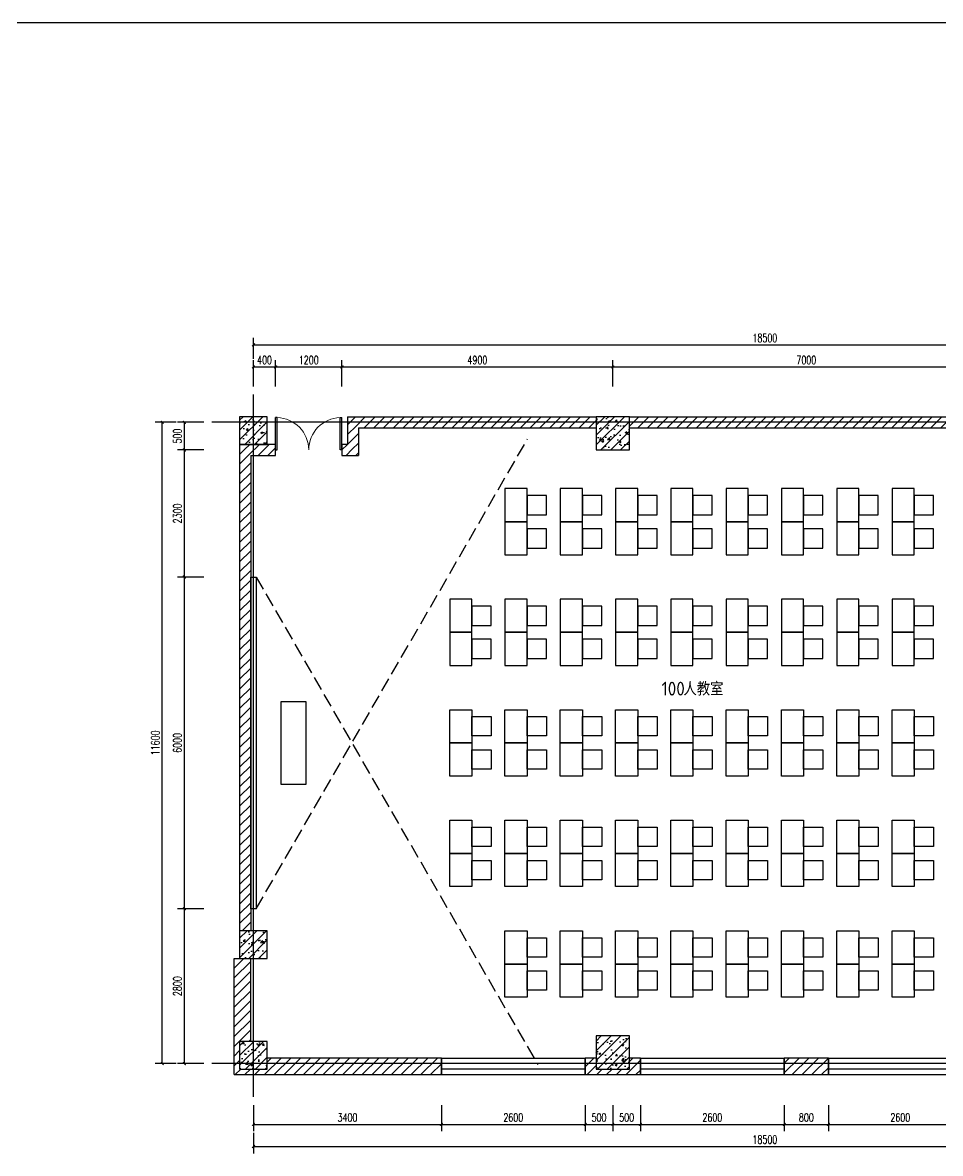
# Model space of a CAD drawing. Extents: x 0 to 302064749, y -59725395 to 1524223.
# Drawn here: x 212324654 to 213984638, y -5008672 to -2963307 of the extents above; entities that cross this region are included whole.
import ezdxf

# ---------------------------------------------------------------- set-up
doc = ezdxf.new("R2010")
doc.units = 0
doc.header["$LTSCALE"] = 1000
doc.linetypes.add('DASH', pattern=[0.35, 0.25, -0.1])
for name, color, linetype in [('0-底图', 7, 'Continuous'), ('PUB_HATCH', 8, 'Continuous'), ('PUB_TEXT', 7, 'Continuous'), ('WALL', 2, 'Continuous'), ('WINDOW', 4, 'Continuous'), ('公用-尺寸', 3, 'Continuous'), ('家具', 8, 'Continuous'), ('建筑-柱子', 9, 'Continuous'), ('建筑-柱子-填充', 8, 'Continuous'), ('建筑-轴网', 1, 'Continuous'), ('道路-DX', 4, 'Continuous')]:
    doc.layers.add(name, color=color, linetype=linetype)
doc.styles.add('_TCH_DIM_T3', font='SIMPLEX', dxfattribs={"width": 0.705882, "bigfont": 'GBCBIG'})
doc.styles.get("Standard").update_dxf_attribs({"font": 'geniso.shx', "bigfont": 'hztxt.shx'})
doc.dimstyles.new('_TCH_ARCH&&50', dxfattribs={"dimtxt": 148.75, "dimasz": 50, "dimexe": 125, "dimexo": 150, "dimgap": 50, "dimtad": 1, "dimdec": 0, "dimzin": 0, "dimdsep": 46, "dimtxsty": '_TCH_DIM_T3', "dimblk": 'ARCHTICK', "dimcen": 0.09, "dimclrt": 7, "dimazin": 2, "dimtfac": 1, "dimtdec": 0, "dimtix": 1, "dimtmove": 2, "dimatfit": 3, "dimfxl": 1, "dimtolj": 1, "dimtzin": 0, "dimarcsym": 0})
pattern_1 = [(45, (922758.53, 400752.28), (-88.388383, 88.388383), [])]
pattern_2 = [(45, (922758.53, 400662.53), (-88.388348, 88.388348), []), (50, (922758.53, 400662.53), (358.63009, -31.37607), [37.5, -412.5]), (355, (922758.53, 400662.53), (-69.37567, 376.09607), [30, -330]), (100.4514, (922788.42, 400659.9), (289.25469, 344.71977), [31.8701, -350.57106]), (46.1842, (922758.53, 400762.53), (533.62052, -82.7595), [56.25, -618.75]), (96.6356, (922803, 400755.63), (467.33135, 487.05894), [47.80514, -525.8565]), (351.1842, (922758.53, 400762.5), (467.33097, 487.0593), [45, -495]), (21, (922808.53, 400737.53), (298.45353, -201.30945), [37.5, -412.5]), (326, (922808.53, 400737.53), (121.65767, 362.57502), [30, -330]), (71.4514, (922833.4, 400720.75), (420.11131, 161.26525), [31.8701, -350.57106]), (37.5, (922758.53, 400662.53), (6.079928, 166.446927), [0, -326, 0, -335, 0, -331.25]), (7.5, (922758.53, 400662.53), (131.53477, 197.205856), [0, -191, 0, -318.5, 0, -126.25]), (327.5, (922647.03, 400662.53), (266.911218, -11.277436), [0, -125, 0, -390, 0, -517.5]), (317.5, (922597.03, 400662.53), (291.593085, 50.05249), [0, -162.5, 0, -259, 0, -367.5])]

# ---------------------------------------------------------------- blocks, each defined once
blk = doc.blocks.new('_ArchTick')
at = {"color": 0, "linetype": 'ByBlock', "const_width": 0.4}
blk.add_lwpolyline([(-0.5, -0.5), (0.5, 0.5)], dxfattribs=at)
blk = doc.blocks.new('*D889')
at = {"layer": 'Defpoints', "color": 0, "transparency": 16777216}
for p in [(1080974, -380572), (1081374, -380572), (1081374, -392172)]:
    blk.add_point(p, dxfattribs=at)
at = {"layer": '公用-尺寸', "color": 0, "lineweight": -2, "transparency": 16777216}
for p, q in [((1081224, -380572), (1080849, -380572)), ((1080974, -392172), (1080974, -380572)), ((1081224, -392172), (1080849, -392172))]:
    blk.add_line(p, q, dxfattribs=at)
at = {"layer": '公用-尺寸', "color": 0, "lineweight": -2, "transparency": 16777216, "xscale": 50, "yscale": 50, "zscale": 50}
for p, rotation in [((1080974, -380572), 90), ((1080974, -392172), 270)]:
    blk.add_blockref('_ArchTick', p, dxfattribs=dict(at, rotation=rotation))
at = {"layer": '公用-尺寸', "color": 7, "transparency": 16777216, "insert": (1080849, -386372), "char_height": 148.8, "attachment_point": 5, "rotation": 90, "style": '_TCH_DIM_T3'}
blk.add_mtext('\\A1;11600', dxfattribs=at)
blk = doc.blocks.new('*D894')
at = {"layer": 'Defpoints', "color": 0, "transparency": 16777216}
for p in [(1081374, -389372), (1081874, -389372), (1081874, -392172)]:
    blk.add_point(p, dxfattribs=at)
at = {"layer": '公用-尺寸', "color": 0, "lineweight": -2, "transparency": 16777216}
for p, q in [((1081724, -389372), (1081249, -389372)), ((1081374, -392172), (1081374, -389372)), ((1081724, -392172), (1081249, -392172))]:
    blk.add_line(p, q, dxfattribs=at)
at = {"layer": '公用-尺寸', "color": 0, "lineweight": -2, "transparency": 16777216, "xscale": 50, "yscale": 50, "zscale": 50}
for p, rotation in [((1081374, -389372), 90), ((1081374, -392172), 270)]:
    blk.add_blockref('_ArchTick', p, dxfattribs=dict(at, rotation=rotation))
at = {"layer": '公用-尺寸', "color": 7, "transparency": 16777216, "insert": (1081249, -390772), "char_height": 148.8, "attachment_point": 5, "rotation": 90, "style": '_TCH_DIM_T3'}
blk.add_mtext('\\A1;2800', dxfattribs=at)
blk = doc.blocks.new('*D895')
at = {"layer": 'Defpoints', "color": 0, "transparency": 16777216}
for p in [(1081374, -383372), (1081874, -383372), (1081874, -389372)]:
    blk.add_point(p, dxfattribs=at)
at = {"layer": '公用-尺寸', "color": 0, "lineweight": -2, "transparency": 16777216}
for p, q in [((1081724, -383372), (1081249, -383372)), ((1081374, -389372), (1081374, -383372)), ((1081724, -389372), (1081249, -389372))]:
    blk.add_line(p, q, dxfattribs=at)
at = {"layer": '公用-尺寸', "color": 0, "lineweight": -2, "transparency": 16777216, "xscale": 50, "yscale": 50, "zscale": 50}
for p, rotation in [((1081374, -383372), 90), ((1081374, -389372), 270)]:
    blk.add_blockref('_ArchTick', p, dxfattribs=dict(at, rotation=rotation))
at = {"layer": '公用-尺寸', "color": 7, "transparency": 16777216, "insert": (1081249, -386372), "char_height": 148.8, "attachment_point": 5, "rotation": 90, "style": '_TCH_DIM_T3'}
blk.add_mtext('\\A1;6000', dxfattribs=at)
blk = doc.blocks.new('*D896')
at = {"layer": 'Defpoints', "color": 0, "transparency": 16777216}
for p in [(1081374, -381072), (1081874, -381072), (1081874, -383372)]:
    blk.add_point(p, dxfattribs=at)
at = {"layer": '公用-尺寸', "color": 0, "lineweight": -2, "transparency": 16777216}
for p, q in [((1081724, -381072), (1081249, -381072)), ((1081374, -383372), (1081374, -381072)), ((1081724, -383372), (1081249, -383372))]:
    blk.add_line(p, q, dxfattribs=at)
at = {"layer": '公用-尺寸', "color": 0, "lineweight": -2, "transparency": 16777216, "xscale": 50, "yscale": 50, "zscale": 50}
for p, rotation in [((1081374, -381072), 90), ((1081374, -383372), 270)]:
    blk.add_blockref('_ArchTick', p, dxfattribs=dict(at, rotation=rotation))
at = {"layer": '公用-尺寸', "color": 7, "transparency": 16777216, "insert": (1081249, -382222), "char_height": 148.8, "attachment_point": 5, "rotation": 90, "style": '_TCH_DIM_T3'}
blk.add_mtext('\\A1;2300', dxfattribs=at)
blk = doc.blocks.new('*D897')
at = {"layer": 'Defpoints', "color": 0, "transparency": 16777216}
for p in [(1081374, -380572), (1081874, -380572), (1081874, -381072)]:
    blk.add_point(p, dxfattribs=at)
at = {"layer": '公用-尺寸', "color": 0, "lineweight": -2, "transparency": 16777216}
for p, q in [((1081724, -380572), (1081249, -380572)), ((1081374, -381072), (1081374, -380572)), ((1081724, -381072), (1081249, -381072))]:
    blk.add_line(p, q, dxfattribs=at)
at = {"layer": '公用-尺寸', "color": 0, "lineweight": -2, "transparency": 16777216, "xscale": 50, "yscale": 50, "zscale": 50}
for p, rotation in [((1081374, -380572), 90), ((1081374, -381072), 270)]:
    blk.add_blockref('_ArchTick', p, dxfattribs=dict(at, rotation=rotation))
at = {"layer": '公用-尺寸', "color": 7, "transparency": 16777216, "insert": (1081249, -380822), "char_height": 148.8, "attachment_point": 5, "rotation": 90, "style": '_TCH_DIM_T3'}
blk.add_mtext('\\A1;500', dxfattribs=at)
blk = doc.blocks.new('*D898')
at = {"layer": 'Defpoints', "color": 0, "transparency": 16777216}
for p in [(1101124, -379172), (1082624, -379572), (1101124, -379572)]:
    blk.add_point(p, dxfattribs=at)
at = {"layer": '公用-尺寸', "color": 0, "lineweight": -2, "transparency": 16777216}
for p, q in [((1082624, -379422), (1082624, -379047)), ((1082624, -379172), (1101124, -379172)), ((1101124, -379422), (1101124, -379047))]:
    blk.add_line(p, q, dxfattribs=at)
at = {"layer": '公用-尺寸', "color": 0, "lineweight": -2, "transparency": 16777216, "xscale": 50, "yscale": 50, "zscale": 50, "rotation": 180}
blk.add_blockref('_ArchTick', (1082624, -379172), dxfattribs=at)
at = {"layer": '公用-尺寸', "color": 0, "lineweight": -2, "transparency": 16777216, "xscale": 50, "yscale": 50, "zscale": 50}
blk.add_blockref('_ArchTick', (1101124, -379172), dxfattribs=at)
at = {"layer": '公用-尺寸', "color": 7, "transparency": 16777216, "insert": (1091874, -379047), "char_height": 148.8, "attachment_point": 5, "style": '_TCH_DIM_T3'}
blk.add_mtext('\\A1;18500', dxfattribs=at)
blk = doc.blocks.new('*D899')
at = {"layer": 'Defpoints', "color": 0, "transparency": 16777216}
for p in [(1083024, -379572), (1082624, -380072), (1083024, -380072)]:
    blk.add_point(p, dxfattribs=at)
at = {"layer": '公用-尺寸', "color": 0, "lineweight": -2, "transparency": 16777216}
for p, q in [((1082624, -379922), (1082624, -379447)), ((1082624, -379572), (1083024, -379572)), ((1083024, -379922), (1083024, -379447))]:
    blk.add_line(p, q, dxfattribs=at)
at = {"layer": '公用-尺寸', "color": 0, "lineweight": -2, "transparency": 16777216, "xscale": 50, "yscale": 50, "zscale": 50, "rotation": 180}
blk.add_blockref('_ArchTick', (1082624, -379572), dxfattribs=at)
at = {"layer": '公用-尺寸', "color": 0, "lineweight": -2, "transparency": 16777216, "xscale": 50, "yscale": 50, "zscale": 50}
blk.add_blockref('_ArchTick', (1083024, -379572), dxfattribs=at)
at = {"layer": '公用-尺寸', "color": 7, "transparency": 16777216, "insert": (1082824, -379447), "char_height": 148.8, "attachment_point": 5, "style": '_TCH_DIM_T3'}
blk.add_mtext('\\A1;400', dxfattribs=at)
blk = doc.blocks.new('*D900')
at = {"layer": 'Defpoints', "color": 0, "transparency": 16777216}
for p in [(1084224, -379572), (1083024, -380072), (1084224, -380072)]:
    blk.add_point(p, dxfattribs=at)
at = {"layer": '公用-尺寸', "color": 0, "lineweight": -2, "transparency": 16777216}
for p, q in [((1083024, -379922), (1083024, -379447)), ((1083024, -379572), (1084224, -379572)), ((1084224, -379922), (1084224, -379447))]:
    blk.add_line(p, q, dxfattribs=at)
at = {"layer": '公用-尺寸', "color": 0, "lineweight": -2, "transparency": 16777216, "xscale": 50, "yscale": 50, "zscale": 50, "rotation": 180}
blk.add_blockref('_ArchTick', (1083024, -379572), dxfattribs=at)
at = {"layer": '公用-尺寸', "color": 0, "lineweight": -2, "transparency": 16777216, "xscale": 50, "yscale": 50, "zscale": 50}
blk.add_blockref('_ArchTick', (1084224, -379572), dxfattribs=at)
at = {"layer": '公用-尺寸', "color": 7, "transparency": 16777216, "insert": (1083624, -379447), "char_height": 148.8, "attachment_point": 5, "style": '_TCH_DIM_T3'}
blk.add_mtext('\\A1;1200', dxfattribs=at)
blk = doc.blocks.new('*D901')
at = {"layer": 'Defpoints', "color": 0, "transparency": 16777216}
for p in [(1089124, -379572), (1084224, -380072), (1089124, -380072)]:
    blk.add_point(p, dxfattribs=at)
at = {"layer": '公用-尺寸', "color": 0, "lineweight": -2, "transparency": 16777216}
for p, q in [((1084224, -379922), (1084224, -379447)), ((1084224, -379572), (1089124, -379572)), ((1089124, -379922), (1089124, -379447))]:
    blk.add_line(p, q, dxfattribs=at)
at = {"layer": '公用-尺寸', "color": 0, "lineweight": -2, "transparency": 16777216, "xscale": 50, "yscale": 50, "zscale": 50, "rotation": 180}
blk.add_blockref('_ArchTick', (1084224, -379572), dxfattribs=at)
at = {"layer": '公用-尺寸', "color": 0, "lineweight": -2, "transparency": 16777216, "xscale": 50, "yscale": 50, "zscale": 50}
blk.add_blockref('_ArchTick', (1089124, -379572), dxfattribs=at)
at = {"layer": '公用-尺寸', "color": 7, "transparency": 16777216, "insert": (1086674, -379447), "char_height": 148.8, "attachment_point": 5, "style": '_TCH_DIM_T3'}
blk.add_mtext('\\A1;4900', dxfattribs=at)
blk = doc.blocks.new('*D902')
at = {"layer": 'Defpoints', "color": 0, "transparency": 16777216}
for p in [(1096124, -379572), (1089124, -380072), (1096124, -380072)]:
    blk.add_point(p, dxfattribs=at)
at = {"layer": '公用-尺寸', "color": 0, "lineweight": -2, "transparency": 16777216}
for p, q in [((1089124, -379922), (1089124, -379447)), ((1089124, -379572), (1096124, -379572)), ((1096124, -379922), (1096124, -379447))]:
    blk.add_line(p, q, dxfattribs=at)
at = {"layer": '公用-尺寸', "color": 0, "lineweight": -2, "transparency": 16777216, "xscale": 50, "yscale": 50, "zscale": 50, "rotation": 180}
blk.add_blockref('_ArchTick', (1089124, -379572), dxfattribs=at)
at = {"layer": '公用-尺寸', "color": 0, "lineweight": -2, "transparency": 16777216, "xscale": 50, "yscale": 50, "zscale": 50}
blk.add_blockref('_ArchTick', (1096124, -379572), dxfattribs=at)
at = {"layer": '公用-尺寸', "color": 7, "transparency": 16777216, "insert": (1092624, -379447), "char_height": 148.8, "attachment_point": 5, "style": '_TCH_DIM_T3'}
blk.add_mtext('\\A1;7000', dxfattribs=at)
blk = doc.blocks.new('*D906')
at = {"layer": 'Defpoints', "color": 0, "transparency": 16777216}
for p in [(1082624, -393272), (1101124, -393272), (1101124, -393672)]:
    blk.add_point(p, dxfattribs=at)
at = {"layer": '公用-尺寸', "color": 0, "lineweight": -2, "transparency": 16777216}
for p, q in [((1082624, -393422), (1082624, -393797)), ((1101124, -393422), (1101124, -393797)), ((1082624, -393672), (1101124, -393672))]:
    blk.add_line(p, q, dxfattribs=at)
at = {"layer": '公用-尺寸', "color": 0, "lineweight": -2, "transparency": 16777216, "xscale": 50, "yscale": 50, "zscale": 50, "rotation": 180}
blk.add_blockref('_ArchTick', (1082624, -393672), dxfattribs=at)
at = {"layer": '公用-尺寸', "color": 0, "lineweight": -2, "transparency": 16777216, "xscale": 50, "yscale": 50, "zscale": 50}
blk.add_blockref('_ArchTick', (1101124, -393672), dxfattribs=at)
at = {"layer": '公用-尺寸', "color": 7, "transparency": 16777216, "insert": (1091874, -393547), "char_height": 148.8, "attachment_point": 5, "style": '_TCH_DIM_T3'}
blk.add_mtext('\\A1;18500', dxfattribs=at)
blk = doc.blocks.new('*D907')
at = {"layer": 'Defpoints', "color": 0, "transparency": 16777216}
for p in [(1082624, -392772), (1086024, -392772), (1086024, -393272)]:
    blk.add_point(p, dxfattribs=at)
at = {"layer": '公用-尺寸', "color": 0, "lineweight": -2, "transparency": 16777216}
for p, q in [((1082624, -392922), (1082624, -393397)), ((1086024, -392922), (1086024, -393397)), ((1082624, -393272), (1086024, -393272))]:
    blk.add_line(p, q, dxfattribs=at)
at = {"layer": '公用-尺寸', "color": 0, "lineweight": -2, "transparency": 16777216, "xscale": 50, "yscale": 50, "zscale": 50, "rotation": 180}
blk.add_blockref('_ArchTick', (1082624, -393272), dxfattribs=at)
at = {"layer": '公用-尺寸', "color": 0, "lineweight": -2, "transparency": 16777216, "xscale": 50, "yscale": 50, "zscale": 50}
blk.add_blockref('_ArchTick', (1086024, -393272), dxfattribs=at)
at = {"layer": '公用-尺寸', "color": 7, "transparency": 16777216, "insert": (1084324, -393147), "char_height": 148.8, "attachment_point": 5, "style": '_TCH_DIM_T3'}
blk.add_mtext('\\A1;3400', dxfattribs=at)
blk = doc.blocks.new('*D908')
at = {"layer": 'Defpoints', "color": 0, "transparency": 16777216}
for p in [(1086024, -392772), (1088624, -392772), (1088624, -393272)]:
    blk.add_point(p, dxfattribs=at)
at = {"layer": '公用-尺寸', "color": 0, "lineweight": -2, "transparency": 16777216}
for p, q in [((1086024, -392922), (1086024, -393397)), ((1088624, -392922), (1088624, -393397)), ((1086024, -393272), (1088624, -393272))]:
    blk.add_line(p, q, dxfattribs=at)
at = {"layer": '公用-尺寸', "color": 0, "lineweight": -2, "transparency": 16777216, "xscale": 50, "yscale": 50, "zscale": 50, "rotation": 180}
blk.add_blockref('_ArchTick', (1086024, -393272), dxfattribs=at)
at = {"layer": '公用-尺寸', "color": 0, "lineweight": -2, "transparency": 16777216, "xscale": 50, "yscale": 50, "zscale": 50}
blk.add_blockref('_ArchTick', (1088624, -393272), dxfattribs=at)
at = {"layer": '公用-尺寸', "color": 7, "transparency": 16777216, "insert": (1087324, -393147), "char_height": 148.8, "attachment_point": 5, "style": '_TCH_DIM_T3'}
blk.add_mtext('\\A1;2600', dxfattribs=at)
blk = doc.blocks.new('*D909')
at = {"layer": 'Defpoints', "color": 0, "transparency": 16777216}
for p in [(1088624, -392772), (1089124, -392772), (1089124, -393272)]:
    blk.add_point(p, dxfattribs=at)
at = {"layer": '公用-尺寸', "color": 0, "lineweight": -2, "transparency": 16777216}
for p, q in [((1088624, -392922), (1088624, -393397)), ((1089124, -392922), (1089124, -393397)), ((1088624, -393272), (1089124, -393272))]:
    blk.add_line(p, q, dxfattribs=at)
at = {"layer": '公用-尺寸', "color": 0, "lineweight": -2, "transparency": 16777216, "xscale": 50, "yscale": 50, "zscale": 50, "rotation": 180}
blk.add_blockref('_ArchTick', (1088624, -393272), dxfattribs=at)
at = {"layer": '公用-尺寸', "color": 0, "lineweight": -2, "transparency": 16777216, "xscale": 50, "yscale": 50, "zscale": 50}
blk.add_blockref('_ArchTick', (1089124, -393272), dxfattribs=at)
at = {"layer": '公用-尺寸', "color": 7, "transparency": 16777216, "insert": (1088874, -393147), "char_height": 148.8, "attachment_point": 5, "style": '_TCH_DIM_T3'}
blk.add_mtext('\\A1;500', dxfattribs=at)
blk = doc.blocks.new('*D910')
at = {"layer": 'Defpoints', "color": 0, "transparency": 16777216}
for p in [(1089124, -392772), (1089624, -392772), (1089624, -393272)]:
    blk.add_point(p, dxfattribs=at)
at = {"layer": '公用-尺寸', "color": 0, "lineweight": -2, "transparency": 16777216}
for p, q in [((1089124, -392922), (1089124, -393397)), ((1089624, -392922), (1089624, -393397)), ((1089124, -393272), (1089624, -393272))]:
    blk.add_line(p, q, dxfattribs=at)
at = {"layer": '公用-尺寸', "color": 0, "lineweight": -2, "transparency": 16777216, "xscale": 50, "yscale": 50, "zscale": 50, "rotation": 180}
blk.add_blockref('_ArchTick', (1089124, -393272), dxfattribs=at)
at = {"layer": '公用-尺寸', "color": 0, "lineweight": -2, "transparency": 16777216, "xscale": 50, "yscale": 50, "zscale": 50}
blk.add_blockref('_ArchTick', (1089624, -393272), dxfattribs=at)
at = {"layer": '公用-尺寸', "color": 7, "transparency": 16777216, "insert": (1089374, -393147), "char_height": 148.8, "attachment_point": 5, "style": '_TCH_DIM_T3'}
blk.add_mtext('\\A1;500', dxfattribs=at)
blk = doc.blocks.new('*D911')
at = {"layer": 'Defpoints', "color": 0, "transparency": 16777216}
for p in [(1089624, -392772), (1092224, -392772), (1092224, -393272)]:
    blk.add_point(p, dxfattribs=at)
at = {"layer": '公用-尺寸', "color": 0, "lineweight": -2, "transparency": 16777216}
for p, q in [((1089624, -392922), (1089624, -393397)), ((1092224, -392922), (1092224, -393397)), ((1089624, -393272), (1092224, -393272))]:
    blk.add_line(p, q, dxfattribs=at)
at = {"layer": '公用-尺寸', "color": 0, "lineweight": -2, "transparency": 16777216, "xscale": 50, "yscale": 50, "zscale": 50, "rotation": 180}
blk.add_blockref('_ArchTick', (1089624, -393272), dxfattribs=at)
at = {"layer": '公用-尺寸', "color": 0, "lineweight": -2, "transparency": 16777216, "xscale": 50, "yscale": 50, "zscale": 50}
blk.add_blockref('_ArchTick', (1092224, -393272), dxfattribs=at)
at = {"layer": '公用-尺寸', "color": 7, "transparency": 16777216, "insert": (1090924, -393147), "char_height": 148.8, "attachment_point": 5, "style": '_TCH_DIM_T3'}
blk.add_mtext('\\A1;2600', dxfattribs=at)
blk = doc.blocks.new('*D912')
at = {"layer": 'Defpoints', "color": 0, "transparency": 16777216}
for p in [(1092224, -392772), (1093024, -392772), (1093024, -393272)]:
    blk.add_point(p, dxfattribs=at)
at = {"layer": '公用-尺寸', "color": 0, "lineweight": -2, "transparency": 16777216}
for p, q in [((1092224, -392922), (1092224, -393397)), ((1093024, -392922), (1093024, -393397)), ((1092224, -393272), (1093024, -393272))]:
    blk.add_line(p, q, dxfattribs=at)
at = {"layer": '公用-尺寸', "color": 0, "lineweight": -2, "transparency": 16777216, "xscale": 50, "yscale": 50, "zscale": 50, "rotation": 180}
blk.add_blockref('_ArchTick', (1092224, -393272), dxfattribs=at)
at = {"layer": '公用-尺寸', "color": 0, "lineweight": -2, "transparency": 16777216, "xscale": 50, "yscale": 50, "zscale": 50}
blk.add_blockref('_ArchTick', (1093024, -393272), dxfattribs=at)
at = {"layer": '公用-尺寸', "color": 7, "transparency": 16777216, "insert": (1092624, -393147), "char_height": 148.8, "attachment_point": 5, "style": '_TCH_DIM_T3'}
blk.add_mtext('\\A1;800', dxfattribs=at)
blk = doc.blocks.new('*D913')
at = {"layer": 'Defpoints', "color": 0, "transparency": 16777216}
for p in [(1093024, -392772), (1095624, -392772), (1095624, -393272)]:
    blk.add_point(p, dxfattribs=at)
at = {"layer": '公用-尺寸', "color": 0, "lineweight": -2, "transparency": 16777216}
for p, q in [((1093024, -392922), (1093024, -393397)), ((1095624, -392922), (1095624, -393397)), ((1093024, -393272), (1095624, -393272))]:
    blk.add_line(p, q, dxfattribs=at)
at = {"layer": '公用-尺寸', "color": 0, "lineweight": -2, "transparency": 16777216, "xscale": 50, "yscale": 50, "zscale": 50, "rotation": 180}
blk.add_blockref('_ArchTick', (1093024, -393272), dxfattribs=at)
at = {"layer": '公用-尺寸', "color": 0, "lineweight": -2, "transparency": 16777216, "xscale": 50, "yscale": 50, "zscale": 50}
blk.add_blockref('_ArchTick', (1095624, -393272), dxfattribs=at)
at = {"layer": '公用-尺寸', "color": 7, "transparency": 16777216, "insert": (1094324, -393147), "char_height": 148.8, "attachment_point": 5, "style": '_TCH_DIM_T3'}
blk.add_mtext('\\A1;2600', dxfattribs=at)
blk = doc.blocks.new('$WINLIB2D$00000001')
at = {"color": 0}
for points in [[(-0.5, 0.5), (-0.5, -0.5)], [(-0.5, 0.5), (0.5, 0.5)], [(0.5, -0.5), (0.5, 0.5)], [(0.5, 0.1667), (-0.5, 0.1667)], [(0.5, -0.1667), (-0.5, -0.1667)], [(-0.5, -0.5), (0.5, -0.5)]]:
    blk.add_lwpolyline(points, dxfattribs=at)
blk = doc.blocks.new('$DorLib2D$00000002')
for p, q in [((-0.5, 0), (-0.5, 0.4875)), ((-0.475, 0.4875), (-0.5, 0.4875)), ((-0.475, 0), (-0.475, 0.4875)), ((0.475, 0), (0.475, 0.4875)), ((0.475, 0.4875), (0.5, 0.4875)), ((0.5, 0), (0.5, 0.4875)), ((-0.5, 0), (-0.475, 0)), ((0.5, 0), (0.475, 0))]:
    blk.add_line(p, q)
at = {"lineweight": 13}
for centre, start, end in [((-0.4875, 0), 0, 88.53072), ((0.4875, 0), 91.46928, 180)]:
    blk.add_arc(centre, 0.4875, start, end, dxfattribs=at)
blk = doc.blocks.new('gfhjghj')
at = {"layer": '道路-DX', "ltscale": 5}
blk.add_line((1060432.7, 1600.1), (1129132.7, 1600.1), dxfattribs=at)
blk = doc.blocks.new('ghkk')
at = {"layer": 'PUB_HATCH'}
h = blk.add_hatch(dxfattribs=at)
h.set_pattern_fill('普通砖', color=256, scale=50, style=0)
h.set_pattern_definition(pattern_1)
h.paths.add_polyline_path([(1088823.6, -380671.6), (1088823.6, -380471.6), (1084323.6, -380471.6), (1084523.6, -380671.6)])
h = blk.add_hatch(dxfattribs=at)
h.set_pattern_fill('普通砖', color=256, scale=50, style=0)
h.set_pattern_definition(pattern_1)
h.paths.add_polyline_path([(1084523.6, -380671.6), (1084323.6, -380471.6), (1084323.6, -380971.6), (1084523.6, -381171.6)])
h = blk.add_hatch(dxfattribs=at)
h.set_pattern_fill('普通砖', color=256, scale=50, style=0)
h.set_pattern_definition(pattern_1)
h.paths.add_polyline_path([(1095823.6, -380671.6), (1095823.6, -380471.6), (1089423.6, -380471.6), (1089423.6, -380671.6)])
h = blk.add_hatch(dxfattribs=at)
h.set_pattern_fill('普通砖', color=256, scale=50, style=0)
h.set_pattern_definition(pattern_1)
h.paths.add_polyline_path([(1082373.6, -389771.6), (1082573.6, -389771.6), (1082573.6, -381171.6), (1082373.6, -380971.6)])
h = blk.add_hatch(dxfattribs=at)
h.set_pattern_fill('普通砖', color=256, scale=50, style=0)
h.set_pattern_definition(pattern_1)
h.paths.add_polyline_path([(1082573.6, -381171.6), (1083023.6, -381171.6), (1083023.6, -380971.6), (1082373.6, -380971.6)])
h = blk.add_hatch(dxfattribs=at)
h.set_pattern_fill('普通砖', color=256, scale=50, style=0)
h.set_pattern_definition(pattern_1)
h.paths.add_polyline_path([(1084323.6, -380971.6), (1084223.6, -380971.6), (1084223.6, -381171.6), (1084523.6, -381171.6)])
h = blk.add_hatch(dxfattribs=at)
h.set_pattern_fill('普通砖', color=256, scale=50, style=0)
h.set_pattern_definition(pattern_1)
h.paths.add_polyline_path([(1082373.6, -392271.6), (1082373.6, -391771.6), (1082573.6, -391771.6), (1082573.6, -390271.6), (1082273.6, -390271.6), (1082273.6, -392371.6)])
h = blk.add_hatch(dxfattribs=at)
h.set_pattern_fill('普通砖', color=256, scale=50, style=0)
h.set_pattern_definition(pattern_1)
h.paths.add_polyline_path([(1082873.6, -392071.6), (1082873.6, -392271.6), (1082373.6, -392271.6), (1082273.6, -392371.6), (1086023.6, -392371.6), (1086023.6, -392071.6)])
h = blk.add_hatch(dxfattribs=at)
h.set_pattern_fill('普通砖', color=256, scale=50, style=0)
h.set_pattern_definition(pattern_1)
h.paths.add_polyline_path([(1089123.6, -392271.6), (1088823.6, -392271.6), (1088823.6, -392071.6), (1088623.6, -392071.6), (1088623.6, -392371.6), (1089123.6, -392371.6)])
h = blk.add_hatch(dxfattribs=at)
h.set_pattern_fill('普通砖', color=256, scale=50, style=0)
h.set_pattern_definition(pattern_1)
h.paths.add_polyline_path([(1089423.6, -392071.6), (1089423.6, -392271.6), (1089123.6, -392271.6), (1089123.6, -392371.6), (1089623.6, -392371.6), (1089623.6, -392071.6)])
h = blk.add_hatch(dxfattribs=at)
h.set_pattern_fill('普通砖', color=256, scale=50, style=0)
h.set_pattern_definition(pattern_1)
h.paths.add_polyline_path([(1092223.6, -392371.6), (1093023.6, -392371.6), (1093023.6, -392071.6), (1092223.6, -392071.6)])
at = {"layer": '建筑-柱子-填充'}
h = blk.add_hatch(dxfattribs=at)
h.set_pattern_fill('钢筋混凝土', color=256, scale=50, style=0)
h.set_pattern_definition(pattern_2)
h.paths.add_polyline_path([(1082873.6, -380971.6), (1082873.6, -380471.6), (1082373.6, -380471.6), (1082373.6, -380971.6)])
h = blk.add_hatch(dxfattribs=at)
h.set_pattern_fill('钢筋混凝土', color=256, scale=50, style=0)
h.set_pattern_definition(pattern_2)
h.paths.add_polyline_path([(1089423.6, -381071.6), (1089423.6, -380471.6), (1088823.6, -380471.6), (1088823.6, -381071.6)])
h = blk.add_hatch(dxfattribs=at)
h.set_pattern_fill('钢筋混凝土', color=256, scale=50, style=0)
h.set_pattern_definition(pattern_2)
h.paths.add_polyline_path([(1082873.6, -390271.6), (1082873.6, -389771.6), (1082373.6, -389771.6), (1082373.6, -390271.6)])
h = blk.add_hatch(dxfattribs=at)
h.set_pattern_fill('钢筋混凝土', color=256, scale=50, style=0)
h.set_pattern_definition(pattern_2)
h.paths.add_polyline_path([(1089423.6, -392271.6), (1089423.6, -391671.6), (1088823.6, -391671.6), (1088823.6, -392271.6)])
h = blk.add_hatch(dxfattribs=at)
h.set_pattern_fill('钢筋混凝土', color=256, scale=50, style=0)
h.set_pattern_definition(pattern_2)
h.paths.add_polyline_path([(1082873.6, -392271.6), (1082873.6, -391771.6), (1082373.6, -391771.6), (1082373.6, -392271.6)])
at = {"layer": 'WALL'}
for p, q in [((1084323.6, -380471.6), (1088823.6, -380471.6)), ((1084323.6, -380471.6), (1084323.6, -380971.6)), ((1089423.6, -380471.6), (1095823.6, -380471.6)), ((1084523.6, -380671.6), (1088823.6, -380671.6)), ((1084523.6, -380671.6), (1084523.6, -381171.6)), ((1089423.6, -380671.6), (1095823.6, -380671.6)), ((1082373.6, -380971.6), (1082373.6, -389771.6)), ((1083023.6, -380971.6), (1082373.6, -380971.6)), ((1083023.6, -381171.6), (1083023.6, -380971.6)), ((1084323.6, -380971.6), (1084223.6, -380971.6)), ((1084223.6, -380971.6), (1084223.6, -381171.6)), ((1082573.6, -381171.6), (1082573.6, -389771.6)), ((1082573.6, -381171.6), (1083023.6, -381171.6)), ((1084223.6, -381171.6), (1084523.6, -381171.6)), ((1082273.6, -392371.6), (1082273.6, -390271.6)), ((1082273.6, -390271.6), (1082373.6, -390271.6)), ((1082573.6, -391771.6), (1082573.6, -390271.6)), ((1086023.6, -392071.6), (1082873.6, -392071.6)), ((1086023.6, -392371.6), (1086023.6, -392071.6)), ((1088823.6, -392071.6), (1088623.6, -392071.6)), ((1088623.6, -392071.6), (1088623.6, -392371.6)), ((1089623.6, -392071.6), (1089423.6, -392071.6)), ((1089623.6, -392371.6), (1089623.6, -392071.6)), ((1093023.6, -392071.6), (1092223.6, -392071.6)), ((1092223.6, -392071.6), (1092223.6, -392371.6)), ((1093023.6, -392371.6), (1093023.6, -392071.6)), ((1082273.6, -392371.6), (1086023.6, -392371.6)), ((1088623.6, -392371.6), (1089123.6, -392371.6)), ((1089123.6, -392371.6), (1089623.6, -392371.6)), ((1092223.6, -392371.6), (1093023.6, -392371.6))]:
    blk.add_line(p, q, dxfattribs=at)
at = {"layer": '家具', "linetype": 'DASH'}
for points in [[(1082673.6, -389371.6), (1087581.1, -380871.6)], [(1082673.6, -383371.6), (1087765.9, -392191.6)]]:
    blk.add_lwpolyline(points, dxfattribs=at)
at = {"layer": '家具'}
for points in [[(1087173.6, -381771.6), (1087173.6, -382371.6), (1087573.6, -382371.6), (1087573.6, -381771.6)], [(1088173.6, -381771.6), (1088173.6, -382371.6), (1088573.6, -382371.6), (1088573.6, -381771.6)], [(1089173.6, -381771.6), (1089173.6, -382371.6), (1089573.6, -382371.6), (1089573.6, -381771.6)], [(1090173.6, -381771.6), (1090173.6, -382371.6), (1090573.6, -382371.6), (1090573.6, -381771.6)], [(1091173.6, -381771.6), (1091173.6, -382371.6), (1091573.6, -382371.6), (1091573.6, -381771.6)], [(1092173.6, -381771.6), (1092173.6, -382371.6), (1092573.6, -382371.6), (1092573.6, -381771.6)], [(1093173.6, -381771.6), (1093173.6, -382371.6), (1093573.6, -382371.6), (1093573.6, -381771.6)], [(1094173.6, -381771.6), (1094173.6, -382371.6), (1094573.6, -382371.6), (1094573.6, -381771.6)], [(1087573.6, -381896.6), (1087573.6, -382246.6), (1087923.6, -382246.6), (1087923.6, -381896.6)], [(1088573.6, -381896.6), (1088573.6, -382246.6), (1088923.6, -382246.6), (1088923.6, -381896.6)], [(1089573.6, -381896.6), (1089573.6, -382246.6), (1089923.6, -382246.6), (1089923.6, -381896.6)], [(1090573.6, -381896.6), (1090573.6, -382246.6), (1090923.6, -382246.6), (1090923.6, -381896.6)], [(1091573.6, -381896.6), (1091573.6, -382246.6), (1091923.6, -382246.6), (1091923.6, -381896.6)], [(1092573.6, -381896.6), (1092573.6, -382246.6), (1092923.6, -382246.6), (1092923.6, -381896.6)], [(1093573.6, -381896.6), (1093573.6, -382246.6), (1093923.6, -382246.6), (1093923.6, -381896.6)], [(1094573.6, -381896.6), (1094573.6, -382246.6), (1094923.6, -382246.6), (1094923.6, -381896.6)], [(1087173.6, -382371.6), (1087173.6, -382971.6), (1087573.6, -382971.6), (1087573.6, -382371.6)], [(1088173.6, -382371.6), (1088173.6, -382971.6), (1088573.6, -382971.6), (1088573.6, -382371.6)], [(1089173.6, -382371.6), (1089173.6, -382971.6), (1089573.6, -382971.6), (1089573.6, -382371.6)], [(1090173.6, -382371.6), (1090173.6, -382971.6), (1090573.6, -382971.6), (1090573.6, -382371.6)], [(1091173.6, -382371.6), (1091173.6, -382971.6), (1091573.6, -382971.6), (1091573.6, -382371.6)], [(1092173.6, -382371.6), (1092173.6, -382971.6), (1092573.6, -382971.6), (1092573.6, -382371.6)], [(1093173.6, -382371.6), (1093173.6, -382971.6), (1093573.6, -382971.6), (1093573.6, -382371.6)], [(1094173.6, -382371.6), (1094173.6, -382971.6), (1094573.6, -382971.6), (1094573.6, -382371.6)], [(1087573.6, -382496.6), (1087573.6, -382846.6), (1087923.6, -382846.6), (1087923.6, -382496.6)], [(1088573.6, -382496.6), (1088573.6, -382846.6), (1088923.6, -382846.6), (1088923.6, -382496.6)], [(1089573.6, -382496.6), (1089573.6, -382846.6), (1089923.6, -382846.6), (1089923.6, -382496.6)], [(1090573.6, -382496.6), (1090573.6, -382846.6), (1090923.6, -382846.6), (1090923.6, -382496.6)], [(1091573.6, -382496.6), (1091573.6, -382846.6), (1091923.6, -382846.6), (1091923.6, -382496.6)], [(1092573.6, -382496.6), (1092573.6, -382846.6), (1092923.6, -382846.6), (1092923.6, -382496.6)], [(1093573.6, -382496.6), (1093573.6, -382846.6), (1093923.6, -382846.6), (1093923.6, -382496.6)], [(1094573.6, -382496.6), (1094573.6, -382846.6), (1094923.6, -382846.6), (1094923.6, -382496.6)], [(1082573.6, -389371.6), (1082573.6, -383371.6), (1082673.6, -383371.6), (1082673.6, -389371.6)], [(1086173.6, -383771.6), (1086173.6, -384371.6), (1086573.6, -384371.6), (1086573.6, -383771.6)], [(1086573.6, -383896.6), (1086573.6, -384246.6), (1086923.6, -384246.6), (1086923.6, -383896.6)], [(1087173.6, -383771.6), (1087173.6, -384371.6), (1087573.6, -384371.6), (1087573.6, -383771.6)], [(1087573.6, -383896.6), (1087573.6, -384246.6), (1087923.6, -384246.6), (1087923.6, -383896.6)], [(1088173.6, -383771.6), (1088173.6, -384371.6), (1088573.6, -384371.6), (1088573.6, -383771.6)], [(1088573.6, -383896.6), (1088573.6, -384246.6), (1088923.6, -384246.6), (1088923.6, -383896.6)], [(1089173.6, -383771.6), (1089173.6, -384371.6), (1089573.6, -384371.6), (1089573.6, -383771.6)], [(1089573.6, -383896.6), (1089573.6, -384246.6), (1089923.6, -384246.6), (1089923.6, -383896.6)], [(1090173.6, -383771.6), (1090173.6, -384371.6), (1090573.6, -384371.6), (1090573.6, -383771.6)], [(1090573.6, -383896.6), (1090573.6, -384246.6), (1090923.6, -384246.6), (1090923.6, -383896.6)], [(1091173.6, -383771.6), (1091173.6, -384371.6), (1091573.6, -384371.6), (1091573.6, -383771.6)], [(1091573.6, -383896.6), (1091573.6, -384246.6), (1091923.6, -384246.6), (1091923.6, -383896.6)], [(1092173.6, -383771.6), (1092173.6, -384371.6), (1092573.6, -384371.6), (1092573.6, -383771.6)], [(1092573.6, -383896.6), (1092573.6, -384246.6), (1092923.6, -384246.6), (1092923.6, -383896.6)], [(1093173.6, -383771.6), (1093173.6, -384371.6), (1093573.6, -384371.6), (1093573.6, -383771.6)], [(1093573.6, -383896.6), (1093573.6, -384246.6), (1093923.6, -384246.6), (1093923.6, -383896.6)], [(1094173.6, -383771.6), (1094173.6, -384371.6), (1094573.6, -384371.6), (1094573.6, -383771.6)], [(1094573.6, -383896.6), (1094573.6, -384246.6), (1094923.6, -384246.6), (1094923.6, -383896.6)], [(1086173.6, -384371.6), (1086173.6, -384971.6), (1086573.6, -384971.6), (1086573.6, -384371.6)], [(1086573.6, -384496.6), (1086573.6, -384846.6), (1086923.6, -384846.6), (1086923.6, -384496.6)], [(1087173.6, -384371.6), (1087173.6, -384971.6), (1087573.6, -384971.6), (1087573.6, -384371.6)], [(1087573.6, -384496.6), (1087573.6, -384846.6), (1087923.6, -384846.6), (1087923.6, -384496.6)], [(1088173.6, -384371.6), (1088173.6, -384971.6), (1088573.6, -384971.6), (1088573.6, -384371.6)], [(1088573.6, -384496.6), (1088573.6, -384846.6), (1088923.6, -384846.6), (1088923.6, -384496.6)], [(1089173.6, -384371.6), (1089173.6, -384971.6), (1089573.6, -384971.6), (1089573.6, -384371.6)], [(1089573.6, -384496.6), (1089573.6, -384846.6), (1089923.6, -384846.6), (1089923.6, -384496.6)], [(1090173.6, -384371.6), (1090173.6, -384971.6), (1090573.6, -384971.6), (1090573.6, -384371.6)], [(1090573.6, -384496.6), (1090573.6, -384846.6), (1090923.6, -384846.6), (1090923.6, -384496.6)], [(1091173.6, -384371.6), (1091173.6, -384971.6), (1091573.6, -384971.6), (1091573.6, -384371.6)], [(1091573.6, -384496.6), (1091573.6, -384846.6), (1091923.6, -384846.6), (1091923.6, -384496.6)], [(1092173.6, -384371.6), (1092173.6, -384971.6), (1092573.6, -384971.6), (1092573.6, -384371.6)], [(1092573.6, -384496.6), (1092573.6, -384846.6), (1092923.6, -384846.6), (1092923.6, -384496.6)], [(1093173.6, -384371.6), (1093173.6, -384971.6), (1093573.6, -384971.6), (1093573.6, -384371.6)], [(1093573.6, -384496.6), (1093573.6, -384846.6), (1093923.6, -384846.6), (1093923.6, -384496.6)], [(1094173.6, -384371.6), (1094173.6, -384971.6), (1094573.6, -384971.6), (1094573.6, -384371.6)], [(1094573.6, -384496.6), (1094573.6, -384846.6), (1094923.6, -384846.6), (1094923.6, -384496.6)], [(1083123.6, -385621.6), (1083573.6, -385621.6), (1083573.6, -387121.6), (1083123.6, -387121.6)], [(1086173.6, -386371.6), (1086173.6, -385771.6), (1086573.6, -385771.6), (1086573.6, -386371.6)], [(1086573.6, -386246.6), (1086573.6, -385896.6), (1086923.6, -385896.6), (1086923.6, -386246.6)], [(1087173.6, -386371.6), (1087173.6, -385771.6), (1087573.6, -385771.6), (1087573.6, -386371.6)], [(1087573.6, -386246.6), (1087573.6, -385896.6), (1087923.6, -385896.6), (1087923.6, -386246.6)], [(1088173.6, -386371.6), (1088173.6, -385771.6), (1088573.6, -385771.6), (1088573.6, -386371.6)], [(1088573.6, -386246.6), (1088573.6, -385896.6), (1088923.6, -385896.6), (1088923.6, -386246.6)], [(1089173.6, -386371.6), (1089173.6, -385771.6), (1089573.6, -385771.6), (1089573.6, -386371.6)], [(1089573.6, -386246.6), (1089573.6, -385896.6), (1089923.6, -385896.6), (1089923.6, -386246.6)], [(1090173.6, -386371.6), (1090173.6, -385771.6), (1090573.6, -385771.6), (1090573.6, -386371.6)], [(1090573.6, -386246.6), (1090573.6, -385896.6), (1090923.6, -385896.6), (1090923.6, -386246.6)], [(1091173.6, -386371.6), (1091173.6, -385771.6), (1091573.6, -385771.6), (1091573.6, -386371.6)], [(1091573.6, -386246.6), (1091573.6, -385896.6), (1091923.6, -385896.6), (1091923.6, -386246.6)], [(1092173.6, -386371.6), (1092173.6, -385771.6), (1092573.6, -385771.6), (1092573.6, -386371.6)], [(1092573.6, -386246.6), (1092573.6, -385896.6), (1092923.6, -385896.6), (1092923.6, -386246.6)], [(1093173.6, -386371.6), (1093173.6, -385771.6), (1093573.6, -385771.6), (1093573.6, -386371.6)], [(1093573.6, -386246.6), (1093573.6, -385896.6), (1093923.6, -385896.6), (1093923.6, -386246.6)], [(1094173.6, -386371.6), (1094173.6, -385771.6), (1094573.6, -385771.6), (1094573.6, -386371.6)], [(1094573.6, -386246.6), (1094573.6, -385896.6), (1094923.6, -385896.6), (1094923.6, -386246.6)], [(1086173.6, -386971.6), (1086173.6, -386371.6), (1086573.6, -386371.6), (1086573.6, -386971.6)], [(1086573.6, -386846.6), (1086573.6, -386496.6), (1086923.6, -386496.6), (1086923.6, -386846.6)], [(1087173.6, -386971.6), (1087173.6, -386371.6), (1087573.6, -386371.6), (1087573.6, -386971.6)], [(1087573.6, -386846.6), (1087573.6, -386496.6), (1087923.6, -386496.6), (1087923.6, -386846.6)], [(1088173.6, -386971.6), (1088173.6, -386371.6), (1088573.6, -386371.6), (1088573.6, -386971.6)], [(1088573.6, -386846.6), (1088573.6, -386496.6), (1088923.6, -386496.6), (1088923.6, -386846.6)], [(1089173.6, -386971.6), (1089173.6, -386371.6), (1089573.6, -386371.6), (1089573.6, -386971.6)], [(1089573.6, -386846.6), (1089573.6, -386496.6), (1089923.6, -386496.6), (1089923.6, -386846.6)], [(1090173.6, -386971.6), (1090173.6, -386371.6), (1090573.6, -386371.6), (1090573.6, -386971.6)], [(1090573.6, -386846.6), (1090573.6, -386496.6), (1090923.6, -386496.6), (1090923.6, -386846.6)], [(1091173.6, -386971.6), (1091173.6, -386371.6), (1091573.6, -386371.6), (1091573.6, -386971.6)], [(1091573.6, -386846.6), (1091573.6, -386496.6), (1091923.6, -386496.6), (1091923.6, -386846.6)], [(1092173.6, -386971.6), (1092173.6, -386371.6), (1092573.6, -386371.6), (1092573.6, -386971.6)], [(1092573.6, -386846.6), (1092573.6, -386496.6), (1092923.6, -386496.6), (1092923.6, -386846.6)], [(1093173.6, -386971.6), (1093173.6, -386371.6), (1093573.6, -386371.6), (1093573.6, -386971.6)], [(1093573.6, -386846.6), (1093573.6, -386496.6), (1093923.6, -386496.6), (1093923.6, -386846.6)], [(1094173.6, -386971.6), (1094173.6, -386371.6), (1094573.6, -386371.6), (1094573.6, -386971.6)], [(1094573.6, -386846.6), (1094573.6, -386496.6), (1094923.6, -386496.6), (1094923.6, -386846.6)], [(1086173.6, -388371.6), (1086173.6, -387771.6), (1086573.6, -387771.6), (1086573.6, -388371.6)], [(1087173.6, -388371.6), (1087173.6, -387771.6), (1087573.6, -387771.6), (1087573.6, -388371.6)], [(1088173.6, -388371.6), (1088173.6, -387771.6), (1088573.6, -387771.6), (1088573.6, -388371.6)], [(1089173.6, -388371.6), (1089173.6, -387771.6), (1089573.6, -387771.6), (1089573.6, -388371.6)], [(1090173.6, -388371.6), (1090173.6, -387771.6), (1090573.6, -387771.6), (1090573.6, -388371.6)], [(1091173.6, -388371.6), (1091173.6, -387771.6), (1091573.6, -387771.6), (1091573.6, -388371.6)], [(1092173.6, -388371.6), (1092173.6, -387771.6), (1092573.6, -387771.6), (1092573.6, -388371.6)], [(1093173.6, -388371.6), (1093173.6, -387771.6), (1093573.6, -387771.6), (1093573.6, -388371.6)], [(1094173.6, -388371.6), (1094173.6, -387771.6), (1094573.6, -387771.6), (1094573.6, -388371.6)], [(1086573.6, -388246.6), (1086573.6, -387896.6), (1086923.6, -387896.6), (1086923.6, -388246.6)], [(1087573.6, -388246.6), (1087573.6, -387896.6), (1087923.6, -387896.6), (1087923.6, -388246.6)], [(1088573.6, -388246.6), (1088573.6, -387896.6), (1088923.6, -387896.6), (1088923.6, -388246.6)], [(1089573.6, -388246.6), (1089573.6, -387896.6), (1089923.6, -387896.6), (1089923.6, -388246.6)], [(1090573.6, -388246.6), (1090573.6, -387896.6), (1090923.6, -387896.6), (1090923.6, -388246.6)], [(1091573.6, -388246.6), (1091573.6, -387896.6), (1091923.6, -387896.6), (1091923.6, -388246.6)], [(1092573.6, -388246.6), (1092573.6, -387896.6), (1092923.6, -387896.6), (1092923.6, -388246.6)], [(1093573.6, -388246.6), (1093573.6, -387896.6), (1093923.6, -387896.6), (1093923.6, -388246.6)], [(1094573.6, -388246.6), (1094573.6, -387896.6), (1094923.6, -387896.6), (1094923.6, -388246.6)], [(1086173.6, -388971.6), (1086173.6, -388371.6), (1086573.6, -388371.6), (1086573.6, -388971.6)], [(1087173.6, -388971.6), (1087173.6, -388371.6), (1087573.6, -388371.6), (1087573.6, -388971.6)], [(1088173.6, -388971.6), (1088173.6, -388371.6), (1088573.6, -388371.6), (1088573.6, -388971.6)], [(1089173.6, -388971.6), (1089173.6, -388371.6), (1089573.6, -388371.6), (1089573.6, -388971.6)], [(1090173.6, -388971.6), (1090173.6, -388371.6), (1090573.6, -388371.6), (1090573.6, -388971.6)], [(1091173.6, -388971.6), (1091173.6, -388371.6), (1091573.6, -388371.6), (1091573.6, -388971.6)], [(1092173.6, -388971.6), (1092173.6, -388371.6), (1092573.6, -388371.6), (1092573.6, -388971.6)], [(1093173.6, -388971.6), (1093173.6, -388371.6), (1093573.6, -388371.6), (1093573.6, -388971.6)], [(1094173.6, -388971.6), (1094173.6, -388371.6), (1094573.6, -388371.6), (1094573.6, -388971.6)], [(1086573.6, -388846.6), (1086573.6, -388496.6), (1086923.6, -388496.6), (1086923.6, -388846.6)], [(1087573.6, -388846.6), (1087573.6, -388496.6), (1087923.6, -388496.6), (1087923.6, -388846.6)], [(1088573.6, -388846.6), (1088573.6, -388496.6), (1088923.6, -388496.6), (1088923.6, -388846.6)], [(1089573.6, -388846.6), (1089573.6, -388496.6), (1089923.6, -388496.6), (1089923.6, -388846.6)], [(1090573.6, -388846.6), (1090573.6, -388496.6), (1090923.6, -388496.6), (1090923.6, -388846.6)], [(1091573.6, -388846.6), (1091573.6, -388496.6), (1091923.6, -388496.6), (1091923.6, -388846.6)], [(1092573.6, -388846.6), (1092573.6, -388496.6), (1092923.6, -388496.6), (1092923.6, -388846.6)], [(1093573.6, -388846.6), (1093573.6, -388496.6), (1093923.6, -388496.6), (1093923.6, -388846.6)], [(1094573.6, -388846.6), (1094573.6, -388496.6), (1094923.6, -388496.6), (1094923.6, -388846.6)], [(1087173.6, -390371.6), (1087173.6, -389771.6), (1087573.6, -389771.6), (1087573.6, -390371.6)], [(1088173.6, -390371.6), (1088173.6, -389771.6), (1088573.6, -389771.6), (1088573.6, -390371.6)], [(1089173.6, -390371.6), (1089173.6, -389771.6), (1089573.6, -389771.6), (1089573.6, -390371.6)], [(1090173.6, -390371.6), (1090173.6, -389771.6), (1090573.6, -389771.6), (1090573.6, -390371.6)], [(1091173.6, -390371.6), (1091173.6, -389771.6), (1091573.6, -389771.6), (1091573.6, -390371.6)], [(1092173.6, -390371.6), (1092173.6, -389771.6), (1092573.6, -389771.6), (1092573.6, -390371.6)], [(1093173.6, -390371.6), (1093173.6, -389771.6), (1093573.6, -389771.6), (1093573.6, -390371.6)], [(1094173.6, -390371.6), (1094173.6, -389771.6), (1094573.6, -389771.6), (1094573.6, -390371.6)], [(1087573.6, -390246.6), (1087573.6, -389896.6), (1087923.6, -389896.6), (1087923.6, -390246.6)], [(1088573.6, -390246.6), (1088573.6, -389896.6), (1088923.6, -389896.6), (1088923.6, -390246.6)], [(1089573.6, -390246.6), (1089573.6, -389896.6), (1089923.6, -389896.6), (1089923.6, -390246.6)], [(1090573.6, -390246.6), (1090573.6, -389896.6), (1090923.6, -389896.6), (1090923.6, -390246.6)], [(1091573.6, -390246.6), (1091573.6, -389896.6), (1091923.6, -389896.6), (1091923.6, -390246.6)], [(1092573.6, -390246.6), (1092573.6, -389896.6), (1092923.6, -389896.6), (1092923.6, -390246.6)], [(1093573.6, -390246.6), (1093573.6, -389896.6), (1093923.6, -389896.6), (1093923.6, -390246.6)], [(1094573.6, -390246.6), (1094573.6, -389896.6), (1094923.6, -389896.6), (1094923.6, -390246.6)], [(1087173.6, -390971.6), (1087173.6, -390371.6), (1087573.6, -390371.6), (1087573.6, -390971.6)], [(1088173.6, -390971.6), (1088173.6, -390371.6), (1088573.6, -390371.6), (1088573.6, -390971.6)], [(1089173.6, -390971.6), (1089173.6, -390371.6), (1089573.6, -390371.6), (1089573.6, -390971.6)], [(1090173.6, -390971.6), (1090173.6, -390371.6), (1090573.6, -390371.6), (1090573.6, -390971.6)], [(1091173.6, -390971.6), (1091173.6, -390371.6), (1091573.6, -390371.6), (1091573.6, -390971.6)], [(1092173.6, -390971.6), (1092173.6, -390371.6), (1092573.6, -390371.6), (1092573.6, -390971.6)], [(1093173.6, -390971.6), (1093173.6, -390371.6), (1093573.6, -390371.6), (1093573.6, -390971.6)], [(1094173.6, -390971.6), (1094173.6, -390371.6), (1094573.6, -390371.6), (1094573.6, -390971.6)], [(1087573.6, -390846.6), (1087573.6, -390496.6), (1087923.6, -390496.6), (1087923.6, -390846.6)], [(1088573.6, -390846.6), (1088573.6, -390496.6), (1088923.6, -390496.6), (1088923.6, -390846.6)], [(1089573.6, -390846.6), (1089573.6, -390496.6), (1089923.6, -390496.6), (1089923.6, -390846.6)], [(1090573.6, -390846.6), (1090573.6, -390496.6), (1090923.6, -390496.6), (1090923.6, -390846.6)], [(1091573.6, -390846.6), (1091573.6, -390496.6), (1091923.6, -390496.6), (1091923.6, -390846.6)], [(1092573.6, -390846.6), (1092573.6, -390496.6), (1092923.6, -390496.6), (1092923.6, -390846.6)], [(1093573.6, -390846.6), (1093573.6, -390496.6), (1093923.6, -390496.6), (1093923.6, -390846.6)], [(1094573.6, -390846.6), (1094573.6, -390496.6), (1094923.6, -390496.6), (1094923.6, -390846.6)]]:
    blk.add_lwpolyline(points, close=True, dxfattribs=at)
at = {"layer": '建筑-柱子'}
for p, q in [((1082873.6, -380471.6), (1082373.6, -380471.6)), ((1082373.6, -380471.6), (1082373.6, -380971.6)), ((1082873.6, -380971.6), (1082873.6, -380471.6)), ((1089423.6, -380471.6), (1088823.6, -380471.6)), ((1088823.6, -380471.6), (1088823.6, -381071.6)), ((1089423.6, -381071.6), (1089423.6, -380471.6)), ((1082373.6, -380971.6), (1082873.6, -380971.6)), ((1088823.6, -381071.6), (1089423.6, -381071.6)), ((1082873.6, -389771.6), (1082373.6, -389771.6)), ((1082373.6, -389771.6), (1082373.6, -390271.6)), ((1082873.6, -390271.6), (1082873.6, -389771.6)), ((1082373.6, -390271.6), (1082873.6, -390271.6)), ((1089423.6, -391671.6), (1088823.6, -391671.6)), ((1088823.6, -391671.6), (1088823.6, -392271.6)), ((1089423.6, -392271.6), (1089423.6, -391671.6)), ((1082873.6, -391771.6), (1082373.6, -391771.6)), ((1082373.6, -391771.6), (1082373.6, -392271.6)), ((1082873.6, -392271.6), (1082873.6, -391771.6)), ((1082373.6, -392271.6), (1082873.6, -392271.6)), ((1088823.6, -392271.6), (1089423.6, -392271.6))]:
    blk.add_line(p, q, dxfattribs=at)
at = {"layer": '建筑-轴网'}
for p, q in [((1082623.6, -392771.6), (1082623.6, -380071.6)), ((1101623.6, -380571.6), (1081873.6, -380571.6)), ((1101623.6, -392171.6), (1081873.6, -392171.6))]:
    blk.add_line(p, q, dxfattribs=at)
at = {"layer": 'WINDOW'}
for name, p, xscale, yscale, zscale, rotation in [('$DorLib2D$00000002', (1083623.6, -381071.6), -1200, 1200, 200, 1.581670794337242e-08), ('$WINLIB2D$00000001', (1087323.6, -392221.6), 2600, 300, 300, 1.598417630905999e-08), ('$WINLIB2D$00000001', (1090923.6, -392221.6), 2600, 300, 300, 1.598538693026435e-08), ('$WINLIB2D$00000001', (1094323.6, -392221.6), 2600, 300, 300, 1.598538693026435e-08)]:
    blk.add_blockref(name, p, dxfattribs=dict(at, xscale=xscale, yscale=yscale, zscale=zscale, rotation=rotation))
at = {"layer": 'PUB_TEXT'}
for s, height, p in [('100', 250, (1090005.3, -385515.2)), ('人教室', 241.13, (1090401.2, -385515.2))]:
    blk.add_text(s, height=height, dxfattribs=at).set_placement(p)
at = {"layer": '公用-尺寸'}
for p1, p2, distance, picture, middle in [((1082623.6, -379571.6), (1101123.6, -379571.6), 400, '*D898', (1091873.6, -379047.2)), ((1082623.6, -380071.6), (1083023.6, -380071.6), 500, '*D899', (1082823.6, -379447.2)), ((1083023.6, -380071.6), (1084223.6, -380071.6), 500, '*D900', (1083623.6, -379447.2)), ((1084223.6, -380071.6), (1089123.6, -380071.6), 500, '*D901', (1086673.6, -379447.2)), ((1089123.6, -380071.6), (1096123.6, -380071.6), 500, '*D902', (1092623.6, -379447.2)), ((1081373.6, -392171.6), (1081373.6, -380571.6), 400, '*D889', (1080849.3, -386371.6)), ((1081873.6, -381071.6), (1081873.6, -380571.6), 500, '*D897', (1081249.3, -380821.6)), ((1081873.6, -383371.6), (1081873.6, -381071.6), 500, '*D896', (1081249.3, -382221.6)), ((1081873.6, -389371.6), (1081873.6, -383371.6), 500, '*D895', (1081249.3, -386371.6)), ((1081873.6, -392171.6), (1081873.6, -389371.6), 500, '*D894', (1081249.3, -390771.6)), ((1082623.6, -392771.6), (1086023.6, -392771.6), -500, '*D907', (1084323.6, -393147.2)), ((1086023.6, -392771.6), (1088623.6, -392771.6), -500, '*D908', (1087323.6, -393147.2)), ((1088623.6, -392771.6), (1089123.6, -392771.6), -500, '*D909', (1088873.6, -393147.2)), ((1089123.6, -392771.6), (1089623.6, -392771.6), -500, '*D910', (1089373.6, -393147.2)), ((1089623.6, -392771.6), (1092223.6, -392771.6), -500, '*D911', (1090923.6, -393147.2)), ((1092223.6, -392771.6), (1093023.6, -392771.6), -500, '*D912', (1092623.6, -393147.2)), ((1093023.6, -392771.6), (1095623.6, -392771.6), -500, '*D913', (1094323.6, -393147.2)), ((1082623.6, -393271.6), (1101123.6, -393271.6), -400, '*D906', (1091873.6, -393547.2))]:
    dim = blk.add_aligned_dim(p1=p1, p2=p2, distance=distance, dimstyle='_TCH_ARCH&&50', dxfattribs=at)
    dim.commit()
    dim.dimension.update_dxf_attribs({"geometry": picture, "text_midpoint": middle})
blk = doc.blocks.new('1#教学楼-电提建筑结构')
at = {"layer": '0-底图'}
for name, p in [('gfhjghj', (997396.8, -30782)), ('ghkk', (1023895, 344161))]:
    blk.add_blockref(name, p, dxfattribs=at)

msp = doc.modelspace()

# ---------------------------------------------------------------- block references
at = {"xscale": 100, "yscale": 100, "zscale": 100}
msp.add_blockref('1#教学楼-电提建筑结构', (2090275, -45113), dxfattribs=at)

doc.saveas('drawing.dxf')
